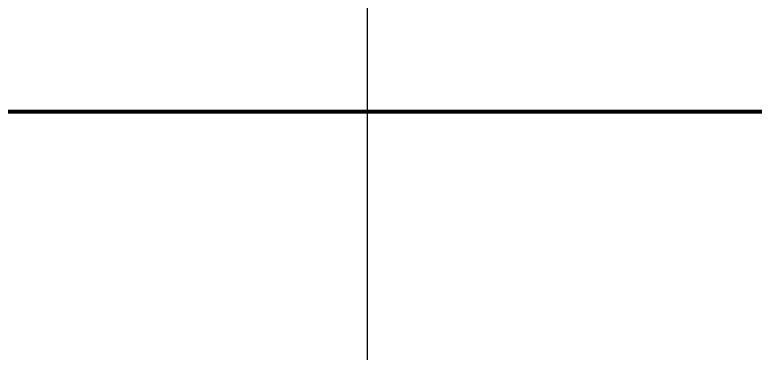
# Model space of a CAD drawing. Header units: millimetres. Extents: x -37020 to 35906, y -101 to 52234.
# Drawn here: x 2.807 to 4.681, y 322.235 to 323.093 of the extents above; entities that cross this region are included whole.
import ezdxf

# ---------------------------------------------------------------- set-up
doc = ezdxf.new("R2010")
doc.units = ezdxf.units.MM
doc.linetypes.add('CENTER', pattern=[50.8, 31.75, -6.35, 6.35, -6.35])
doc.linetypes.add('TRAZO_Y_PUNTO2', pattern=[12.7, 6.35, -3.175, 0, -3.175])
for name, color, linetype in [('catenaria_oll_explicación_apagar', 40, 'Continuous'), ('GE-Cotas', 1, 'Continuous'), ('ME-RIELES', 240, 'TRAZO_Y_PUNTO2'), ('REFERENCIAS', 1, 'Continuous')]:
    doc.layers.add(name, color=color, linetype=linetype)
doc.styles.add('Romans', font='romans.shx', dxfattribs={"width": 0.8})

# ---------------------------------------------------------------- blocks, each defined once
blk = doc.blocks.new('A$C3F1319B9')
at = {"layer": 'catenaria_oll_explicación_apagar', "ltscale": 0.1}
blk.add_line((-7.4205, 0.5076), (2.2612, 0.5076), dxfattribs=at)
blk = doc.blocks.new('COORDENADAS 4.4')
at = {"layer": 'REFERENCIAS', "linetype": 'CENTER', "ltscale": 0.04}
blk.add_line((0, -5), (0, 5), dxfattribs=at)
at = {"layer": 'GE-Cotas', "color": 3, "ltscale": 4, "style": 'Romans', "width": 0.8}
for tag, p in [('COORDENADASX', (-19.4042, 8.0195)), ('COORDENADASY', (-19.4042, 5.5181))]:
    blk.add_attdef(tag, p, '', height=2, dxfattribs=at)

msp = doc.modelspace()

# ---------------------------------------------------------------- linework, layer by layer
at = {"layer": 'ME-RIELES', "color": 8, "ltscale": 0.1, "const_width": 0.01}
msp.add_lwpolyline([(-342.2865, 322.8635), (59.3197, 322.8449)], dxfattribs=at)

# ---------------------------------------------------------------- block references
at = {"layer": 'catenaria_oll_explicación_apagar', "ltscale": 0.1, "rotation": 270}
msp.add_blockref('A$C3F1319B9', (3.1917, 321.8825, -11.48), dxfattribs=at)
at = {"layer": 'REFERENCIAS', "ltscale": 0.1, "xscale": -0.6599999999999682, "yscale": 0.6599999999999966, "zscale": 0.6600000000000001, "rotation": 180}
msp.add_blockref('COORDENADAS 4.4', (3.6992, 319.6213, -11.48), dxfattribs=at)

doc.saveas('drawing.dxf')
